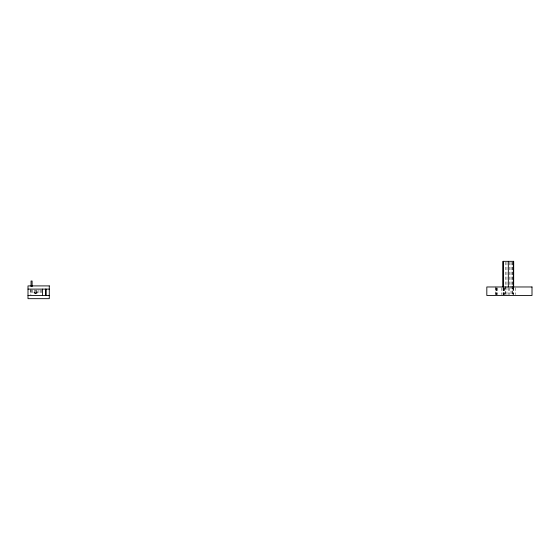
<?xml version="1.0" encoding="UTF-8"?>
<svg xmlns="http://www.w3.org/2000/svg" width="560" height="560" viewBox="0 0 560 560"><rect width="100%" height="100%" fill="white"/><g stroke="black" fill="none" stroke-linecap="round" stroke-linejoin="round"><path stroke-width="0.42" stroke-dasharray="2.8 2.1" d="M35.063 290.801L36.19 290.801M34.006 292.292L35.14 292.292M36.113 292.292L37.24 292.292M35.063 293.776L36.19 293.776M515.256 287.819L515.256 294.63M513.618 287.819L513.618 294.63M513.478 287.798L513.478 294.63M512.946 287.798L512.946 294.63M512.323 262.178L512.323 285.236M512.323 286.09L512.323 294.63M512.099 262.178L512.099 285.236M512.099 286.09L512.099 294.63M511 262.178L511 285.236M511 286.09L511 294.63M509.712 262.185L509.712 285.257M509.712 287.819L509.712 294.63M508.34 287.819L508.34 294.63M506.961 262.185L506.961 285.257M506.961 286.972L506.961 294.63M505.68 262.178L505.68 285.236M505.68 286.09L505.68 294.63M505.575 286.972L505.54 294.63M504.574 287.798L504.574 294.63M504.35 287.798L504.35 294.63M503.734 287.798L503.734 294.63M503.335 287.798L503.335 294.63M503.202 287.798L503.202 294.63M503.02 287.798L503.02 294.63M501.424 287.819L501.424 294.63M497.798 287.819L497.798 294.63M496.895 287.819L496.895 294.63M496.475 287.819L496.475 294.63M496.167 287.819L496.167 294.63M495.901 287.819L495.901 294.63M495.656 286.972L495.656 294.63M41.251 289.898L41.251 294.686M40.789 289.898L40.789 294.686M38.913 289.898L38.913 294.686M36.883 289.898L36.883 294.686M34.741 289.898L34.741 294.686M32.529 289.898L32.529 294.686M31.794 289.898L31.794 294.686M30.884 289.1L30.884 294.686M30.296 289.898L30.296 294.686M35.805 293.342A1.491 1.05 -90 0 0 35.336 290.85A1.491 1.05 -90 0 0 34.048 292.677A1.491 1.05 -90 0 0 35.805 293.342M36.932 293.342A1.491 1.05 -90 0 0 36.463 290.85A1.491 1.05 -90 0 0 35.175 292.677A1.491 1.05 -90 0 0 36.932 293.342"/><path stroke-width="0.84" d="M513.618 261.331L513.618 286.972L513.66 261.331L503.02 261.331L503.02 286.944M28 289.1L49.28 289.1M28 295.484L49.28 295.484M513.478 261.331L513.478 286.972M513.338 261.331L513.338 286.972M508.34 261.331L508.34 286.972M503.335 261.331L503.335 286.944M503.202 261.331L503.202 286.944M46.109 289.1L46.109 295.484M45.668 289.1L45.668 295.484M42.476 289.1L42.476 295.484M32.116 286.671L32.116 281.008L31.052 281.008L31.052 286.671M49.28 285.908L28 285.908L28 298.669L49.28 298.669L49.28 285.908M532 286.972L486.822 286.972L486.822 295.484L532 295.484L532 286.972"/></g></svg>
